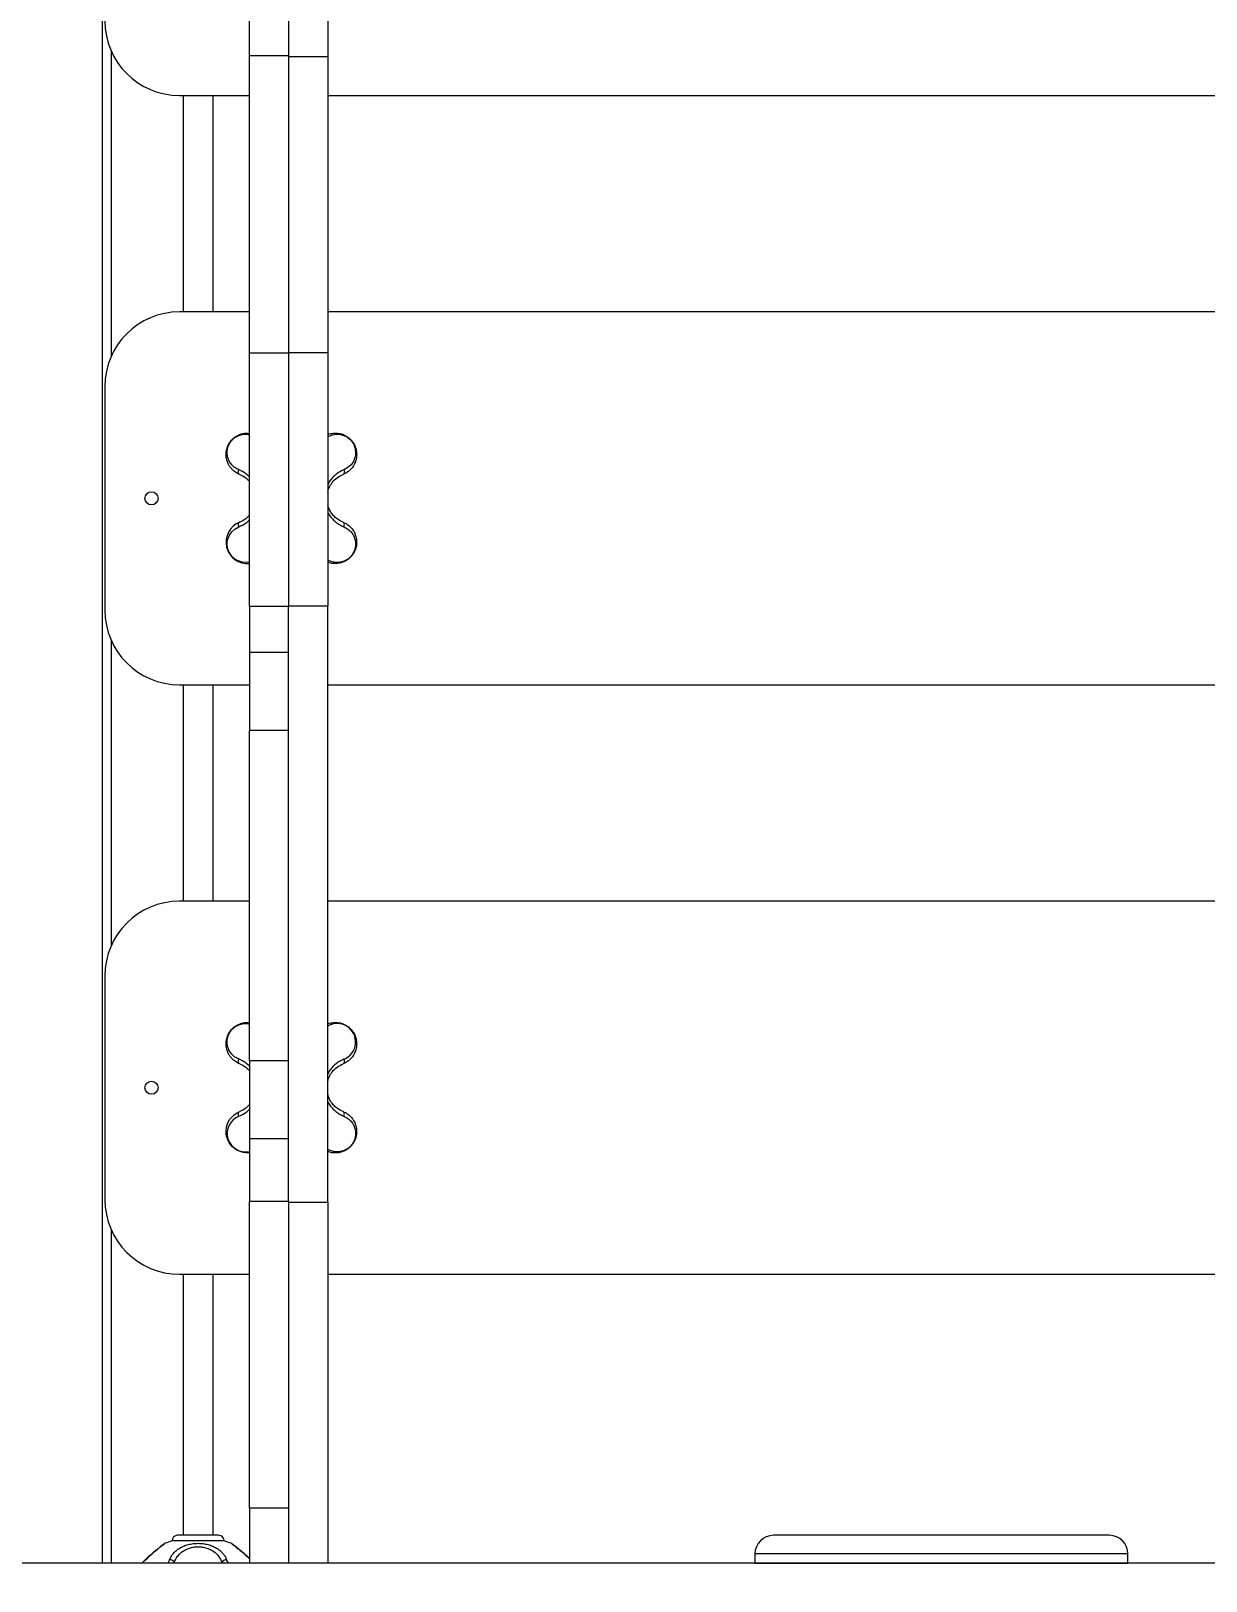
# Model space of a CAD drawing. Header units: millimetres. Extents: x -7083 to 7374, y -8368 to 7509.
# Drawn here: x -1112 to -482, y -1291 to -459 of the extents above; entities that cross this region are included whole.
import ezdxf

# ---------------------------------------------------------------- set-up
doc = ezdxf.new("R2010")
doc.units = ezdxf.units.MM
for name, color, linetype in [('DIKOM_ОБЪЕКТ', 7, 'Continuous'), ('DIKOM_РАЗМЕР_ЗОНА', 7, 'Continuous'), ('DIKOM_РАЗМЕР_ОБЪЕКТА', 7, 'Continuous')]:
    doc.layers.add(name, color=color, linetype=linetype)
doc.styles.add('style1', font='arial.ttf', dxfattribs={"width": 0.8})
doc.dimstyles.new('1-50', dxfattribs={"dimtxt": 300, "dimasz": 200, "dimexe": 100, "dimexo": 0, "dimgap": 100, "dimtad": 1, "dimtxsty": 'style1', "dimcen": 200, "dimclrd": 7, "dimclre": 7, "dimclrt": 7, "dimadec": 1, "dimazin": 2, "dimtfac": 1, "dimtmove": 0, "dimatfit": 2, "dimfxl": 0, "dimlwd": 25, "dimlwe": 18, "dimarcsym": 0})

# ---------------------------------------------------------------- blocks, each defined once
blk = doc.blocks.new('*D10')
at = {"layer": 'Defpoints', "color": 0, "transparency": 16777216}
for p in [(4593.55, 648.92), (-5583.43, 647.96), (4593.55, -5902.54)]:
    blk.add_point(p, dxfattribs=at)
at = {"layer": 'DIKOM_РАЗМЕР_ОБЪЕКТА', "color": 7, "lineweight": 18, "transparency": 16777216}
for p, q in [((4593.55, 648.92), (4593.55, -6002.54)), ((-5583.43, 647.96), (-5583.43, -6002.54))]:
    blk.add_line(p, q, dxfattribs=at)
at = {"layer": 'DIKOM_РАЗМЕР_ОБЪЕКТА', "color": 7, "lineweight": 25, "transparency": 16777216}
blk.add_line((-5383.43, -5902.54), (4393.55, -5902.54), dxfattribs=at)
at = {"layer": 'DIKOM_РАЗМЕР_ОБЪЕКТА', "color": 7, "transparency": 16777216}
for points in [[(-5383.43, -5869.2), (-5383.43, -5935.87), (-5583.43, -5902.54)], [(4393.55, -5869.2), (4393.55, -5935.87), (4593.55, -5902.54)]]:
    blk.add_solid(points, dxfattribs=at)
at = {"layer": 'DIKOM_РАЗМЕР_ОБЪЕКТА', "color": 7, "transparency": 16777216, "insert": (-226.13, -5649.37), "char_height": 300, "attachment_point": 5, "style": 'style1'}
blk.add_mtext('10150', dxfattribs=at)
blk = doc.blocks.new('*D12')
at = {"layer": 'Defpoints', "color": 0, "transparency": 16777216}
for p in [(-621.71, 7509.06), (-373.6, -6811.53), (7273.89, -6811.53)]:
    blk.add_point(p, dxfattribs=at)
at = {"layer": 'DIKOM_РАЗМЕР_ЗОНА', "color": 7, "lineweight": 18, "transparency": 16777216}
for p, q in [((-621.71, 7509.06), (7373.89, 7509.06)), ((-373.6, -6811.53), (7373.89, -6811.53))]:
    blk.add_line(p, q, dxfattribs=at)
at = {"layer": 'DIKOM_РАЗМЕР_ЗОНА', "color": 7, "lineweight": 25, "transparency": 16777216}
blk.add_line((7273.89, 7309.06), (7273.89, -6611.53), dxfattribs=at)
at = {"layer": 'DIKOM_РАЗМЕР_ЗОНА', "color": 7, "transparency": 16777216}
for points in [[(7240.56, 7309.06), (7307.22, 7309.06), (7273.89, 7509.06)], [(7240.56, -6611.53), (7307.22, -6611.53), (7273.89, -6811.53)]]:
    blk.add_solid(points, dxfattribs=at)
at = {"layer": 'DIKOM_РАЗМЕР_ЗОНА', "color": 7, "transparency": 16777216, "insert": (7020.62, 1288.25), "char_height": 300, "attachment_point": 5, "rotation": 90, "style": 'style1'}
blk.add_mtext('14300', dxfattribs=at)
blk = doc.blocks.new('*D13')
at = {"layer": 'Defpoints', "color": 0, "transparency": 16777216}
for p in [(6593.53, 996.24), (-7083.43, 647.96), (6593.53, -8268.31)]:
    blk.add_point(p, dxfattribs=at)
at = {"layer": 'DIKOM_РАЗМЕР_ЗОНА', "color": 7, "lineweight": 18, "transparency": 16777216}
for p, q in [((6593.53, 996.24), (6593.53, -8368.31)), ((-7083.43, 647.96), (-7083.43, -8368.31))]:
    blk.add_line(p, q, dxfattribs=at)
at = {"layer": 'DIKOM_РАЗМЕР_ЗОНА', "color": 7, "lineweight": 25, "transparency": 16777216}
blk.add_line((-6883.43, -8268.31), (6393.53, -8268.31), dxfattribs=at)
at = {"layer": 'DIKOM_РАЗМЕР_ЗОНА', "color": 7, "transparency": 16777216}
for points in [[(-6883.43, -8234.97), (-6883.43, -8301.64), (-7083.43, -8268.31)], [(6393.53, -8234.97), (6393.53, -8301.64), (6593.53, -8268.31)]]:
    blk.add_solid(points, dxfattribs=at)
at = {"layer": 'DIKOM_РАЗМЕР_ЗОНА', "color": 7, "transparency": 16777216, "insert": (322.1, -8015.03), "char_height": 300, "attachment_point": 5, "style": 'style1'}
blk.add_mtext('13650', dxfattribs=at)

msp = doc.modelspace()

# ---------------------------------------------------------------- linework, layer by layer
at = {"layer": 'DIKOM_ОБЪЕКТ', "color": 7, "linetype": 'Continuous', "lineweight": 15}
for p, q in [((-1073.712, 197.956), (-1073.712, -1281.044)), ((-994.712, -472.79), (-994.712, -313.046)), ((-973.712, -337.404), (-973.712, -473.188)), ((-952.712, -337.404), (-952.712, -473.188)), ((-1068.712, -633.681), (-1068.712, -470.407)), ((-973.712, -472.79), (-994.712, -472.79)), ((-994.712, -632.285), (-994.712, -472.79)), ((-973.712, -473.188), (-952.712, -473.188)), ((-973.712, -473.188), (-973.712, -631.886)), ((-952.712, -473.188), (-952.712, -631.886)), ((-1032.212, -494.044), (-994.712, -494.044)), ((-1030.213, -494.044), (-1030.213, -610.044)), ((-1014.213, -610.044), (-1014.213, -494.044)), ((-952.712, -494.044), (-294.712, -494.044)), ((-994.712, -610.044), (-1032.212, -610.044)), ((-294.712, -610.044), (-952.712, -610.044)), ((-973.712, -632.285), (-994.712, -632.285)), ((-994.712, -768.069), (-994.712, -632.285)), ((-973.712, -631.886), (-952.712, -631.886)), ((-973.712, -631.886), (-973.712, -767.603)), ((-952.712, -631.886), (-952.712, -767.603)), ((-1072.212, -650.044), (-1072.212, -770.044)), ((-995.712, -675.044), (-994.712, -675.193)), ((-973.712, -768.069), (-994.712, -768.069)), ((-994.712, -768.069), (-994.712, -792.762)), ((-973.712, -767.603), (-952.712, -767.603)), ((-973.712, -1087.381), (-973.712, -767.603)), ((-952.712, -1087.381), (-952.712, -767.603)), ((-1068.712, -949.681), (-1068.712, -786.407)), ((-973.712, -792.762), (-994.712, -792.762)), ((-994.712, -792.762), (-994.712, -834.567)), ((-1032.212, -810.044), (-994.712, -810.044)), ((-1030.213, -810.044), (-1030.213, -926.044)), ((-1014.213, -926.044), (-1014.213, -810.044)), ((-952.712, -810.044), (-294.712, -810.044)), ((-973.712, -834.567), (-994.712, -834.567)), ((-994.712, -1011.697), (-994.712, -834.567)), ((-994.712, -926.044), (-1032.212, -926.044)), ((-294.712, -926.044), (-952.712, -926.044)), ((-1072.212, -966.044), (-1072.212, -1086.044)), ((-995.712, -991.044), (-994.712, -991.193)), ((-973.712, -1011.697), (-994.712, -1011.697)), ((-994.712, -1011.697), (-994.712, -1053.422)), ((-973.712, -1053.422), (-994.712, -1053.422)), ((-994.712, -1053.422), (-994.712, -1087.05)), ((-973.712, -1087.05), (-994.712, -1087.05)), ((-994.712, -1251.547), (-994.712, -1087.05)), ((-973.712, -1087.381), (-952.712, -1087.381)), ((-973.712, -1087.381), (-973.712, -1281.044)), ((-952.712, -1087.381), (-952.712, -1281.044)), ((-1068.712, -1281.044), (-1068.712, -1102.407)), ((-1032.212, -1126.044), (-994.712, -1126.044)), ((-1030.213, -1126.044), (-1030.213, -1266.044)), ((-1014.213, -1266.044), (-1014.213, -1126.044)), ((-952.712, -1126.044), (-294.712, -1126.044)), ((-973.712, -1251.547), (-994.712, -1251.547)), ((-994.712, -1251.547), (-994.712, -1281.165)), ((-1008.213, -1269.044), (-1036.213, -1269.044)), ((-1050.577, -1279.169), (-1052.311, -1281.044)), ((-1052.144, -1281.044), (-1050.36, -1279.117)), ((-1037.508, -1279.117), (-1038.477, -1281.044)), ((-1005.95, -1281.044), (-1006.919, -1279.117)), ((-723.712, -1276.044), (-723.712, -1281.044)), ((-523.712, -1276.044), (-723.712, -1276.044)), ((-523.712, -1281.044), (-523.712, -1276.044)), ((-1035.014, -1280.615), (-1035.254, -1281.044)), ((-1035.014, -1281.044), (-1035.014, -1280.615)), ((-1009.165, -1281.044), (-1009.413, -1280.615)), ((-1009.413, -1280.615), (-1009.413, -1281.044)), ((-723.712, -1281.044), (-523.712, -1281.044))]:
    msp.add_line(p, q, dxfattribs=at)
at = {"layer": 'DIKOM_ОБЪЕКТ', "color": 7, "linetype": 'Continuous', "lineweight": 15, "flags": 128}
for points in [[(-952.712, -677.023), (-952.397, -676.805), (-950.363, -675.985), (-948.177, -675.631), (-945.81, -675.801), (-943.271, -676.662), (-941.951, -677.455), (-940.682, -678.529), (-939.669, -679.719), (-938.821, -681.12), (-938.472, -681.908), (-938.183, -682.755), (-937.964, -683.663), (-937.792, -685.207), (-937.863, -686.755), (-938.16, -688.224), (-938.979, -690.243), (-940.244, -692.062), (-941.939, -693.595), (-944.064, -694.75), (-944.064, -694.75)], [(-999.927, -697.244), (-1000.163, -697.105), (-1000.358, -696.893), (-1000.504, -696.617), (-1000.594, -696.289), (-1000.624, -695.922), (-1000.594, -695.532), (-1000.504, -695.136), (-1000.359, -694.75)], [(-944.064, -694.75), (-943.919, -695.136), (-943.829, -695.532), (-943.799, -695.922), (-943.829, -696.289), (-943.919, -696.617), (-944.065, -696.893), (-944.26, -697.105), (-944.496, -697.244)], [(-1000.359, -725.338), (-1000.504, -724.953), (-1000.594, -724.557), (-1000.624, -724.167), (-1000.594, -723.8), (-1000.504, -723.471), (-1000.358, -723.195), (-1000.163, -722.983), (-999.927, -722.845)], [(-944.064, -725.338), (-943.919, -724.953), (-943.829, -724.557), (-943.799, -724.167), (-943.829, -723.8), (-943.919, -723.471), (-944.065, -723.195), (-944.26, -722.983), (-944.496, -722.845)], [(-994.712, -744.209), (-996.246, -744.458), (-998.614, -744.288), (-1001.152, -743.426), (-1002.472, -742.633), (-1003.742, -741.559), (-1004.755, -740.369), (-1005.602, -738.968), (-1005.951, -738.181), (-1006.24, -737.334), (-1006.459, -736.425), (-1006.632, -734.881), (-1006.561, -733.333), (-1006.263, -731.864), (-1005.444, -729.845), (-1004.179, -728.027), (-1002.485, -726.493), (-1000.359, -725.338), (-1000.359, -725.338)], [(-999.927, -1013.244), (-1000.163, -1013.105), (-1000.358, -1012.893), (-1000.504, -1012.617), (-1000.594, -1012.289), (-1000.624, -1011.922), (-1000.594, -1011.532), (-1000.504, -1011.136), (-1000.359, -1010.75)], [(-944.064, -1010.75), (-943.919, -1011.136), (-943.829, -1011.532), (-943.799, -1011.922), (-943.829, -1012.289), (-943.919, -1012.617), (-944.065, -1012.893), (-944.26, -1013.105), (-944.496, -1013.244)], [(-994.712, -1060.985), (-995.346, -1061.038), (-996.818, -1060.991), (-998.127, -1060.788), (-999.665, -1060.343), (-1001.027, -1059.742), (-1002.479, -1058.842), (-1003.844, -1057.675), (-1005.01, -1056.312), (-1005.482, -1055.61), (-1005.909, -1054.86), (-1006.512, -1053.495), (-1006.956, -1051.954), (-1007.139, -1050.838), (-1007.21, -1049.756), (-1007.183, -1048.732), (-1007.065, -1047.716), (-1006.82, -1046.57), (-1006.416, -1045.34), (-1005.879, -1044.17), (-1005.14, -1042.96), (-1004.402, -1042.012), (-1003.091, -1040.724), (-1001.601, -1039.666), (-999.927, -1038.845), (-999.927, -1038.845)], [(-1000.359, -1041.338), (-1000.504, -1040.953), (-1000.594, -1040.557), (-1000.624, -1040.167), (-1000.594, -1039.8), (-1000.504, -1039.471), (-1000.358, -1039.195), (-1000.163, -1038.983), (-999.927, -1038.845)], [(-944.064, -1041.338), (-943.919, -1040.953), (-943.829, -1040.557), (-943.799, -1040.167), (-943.829, -1039.8), (-943.919, -1039.471), (-944.065, -1039.195), (-944.26, -1038.983), (-944.496, -1038.845)], [(-1050.36, -1279.117), (-1050.506, -1279.124), (-1050.577, -1279.169)]]:
    msp.add_lwpolyline(points, dxfattribs=at)
at = {"layer": 'DIKOM_ОБЪЕКТ', "color": 7, "linetype": 'Continuous', "lineweight": 15}
for centre in [(-1047.212, -710.044), (-1047.212, -1026.044)]:
    msp.add_circle(centre, 3.5, dxfattribs=at)
for centre, radius, start, end in [((-1032.212, -454.044), 40, 180, 270), ((-1032.212, -650.044), 40, 90, 180), ((-995.724, -733.539), 11.491, 111.45283, 275.055633), ((-1032.212, -770.044), 40, 180, 270), ((-1032.212, -966.044), 40, 90, 180), ((-947.673, -1001.537), 9.894, 291.388041, 120.617256), ((-996.766, -1050.544), 9.881, 111.322325, 281.997857), ((-1032.212, -1086.044), 40, 180, 270), ((-1022.213, -1315.288), 48.317, 106.843245, 111.538333), ((-1033.213, -1269.044), 3, 90, 180), ((-1011.213, -1269.044), 3, 0, 90), ((-1022.213, -1315.288), 48.317, 68.461252, 73.156755), ((-713.712, -1276.044), 10, 90, 180), ((-533.712, -1276.044), 10, 0, 90), ((-1037.318, -1281.627), 2.517, 23.71954, 94.322357), ((-1007.109, -1281.627), 2.517, 85.677643, 156.28046)]:
    msp.add_arc(centre, radius, start, end, dxfattribs=at)
for points, knots in [([(-999.927, -697.244), (-1000.302, -697.082), (-1001.078, -696.748), (-1002.165, -696.09), (-1003.065, -695.408), (-1003.798, -694.735), (-1004.395, -694.101), (-1004.981, -693.374), (-1005.479, -692.635), (-1005.936, -691.834), (-1006.335, -690.987), (-1006.656, -690.114), (-1006.926, -689.155), (-1007.124, -688.127), (-1007.226, -686.929), (-1007.203, -685.699), (-1007.042, -684.431), (-1006.721, -683.13), (-1006.266, -681.919), (-1005.71, -680.825), (-1004.872, -679.514), (-1003.782, -678.28), (-1002.525, -677.254), (-1001.553, -676.616), (-1000.546, -676.09), (-999.221, -675.554), (-997.577, -675.129), (-996.332, -675.072), (-995.712, -675.044)], [0, 0, 0, 0, 0.0390534, 0.0806736, 0.1248937, 0.1523669, 0.1823182, 0.2147511, 0.2496685, 0.2759204, 0.3122219, 0.348769, 0.3744229, 0.4175257, 0.4584547, 0.4985766, 0.5417462, 0.583538, 0.6240376, 0.6565947, 0.686723, 0.7493468, 0.7799579, 0.8122341, 0.8422672, 0.875051, 0.937759, 1, 1, 1, 1]), ([(-1000.359, -694.75), (-1001.099, -694.392), (-1002.582, -693.677), (-1004.258, -692.089), (-1005.527, -690.263), (-1006.345, -688.228), (-1006.71, -686.028), (-1006.588, -684.036), (-1006.153, -682.373), (-1005.697, -681.27), (-1005.215, -680.394), (-1004.631, -679.513), (-1003.735, -678.457), (-1002.462, -677.393), (-1001.13, -676.612), (-999.834, -676.087), (-998.177, -675.669), (-996.438, -675.524), (-995.213, -675.777), (-994.712, -675.881)], [0, 0, 0, 0, 0.0854065, 0.1709937, 0.2562178, 0.3416817, 0.4264991, 0.5121383, 0.5580081, 0.5978053, 0.6214993, 0.6434373, 0.6838019, 0.7267261, 0.7696863, 0.812549, 0.8555312, 0.9408185, 1, 1, 1, 1]), ([(-952.712, -675.772), (-952.645, -675.744), (-952.476, -675.672), (-952.267, -675.607), (-952.109, -675.557), (-951.001, -675.219), (-949.846, -675.131), (-948.712, -675.044)], [0, 0, 0, 0, 0.0541199, 0.1369291, 0.1625544, 0.1776598, 1, 1, 1, 1]), ([(-948.712, -675.044), (-948.283, -675.058), (-947.439, -675.084), (-946.154, -675.308), (-944.956, -675.651), (-943.868, -676.095), (-942.545, -676.786), (-941.246, -677.729), (-940.09, -678.9), (-939.342, -679.842), (-938.707, -680.834), (-938.153, -681.929), (-937.7, -683.139), (-937.381, -684.437), (-937.233, -685.595), (-937.2, -686.64), (-937.242, -687.529), (-937.357, -688.439), (-937.528, -689.266), (-937.775, -690.136), (-938.096, -691.006), (-938.491, -691.841), (-938.997, -692.727), (-939.613, -693.615), (-940.403, -694.524), (-941.431, -695.487), (-942.741, -696.453), (-943.93, -696.989), (-944.496, -697.244)], [0, 0, 0, 0, 0.0431653, 0.0849563, 0.1254974, 0.1580518, 0.187896, 0.250624, 0.2817368, 0.3135604, 0.3437702, 0.3764298, 0.4168609, 0.4585564, 0.5015902, 0.5310799, 0.5637662, 0.592892, 0.6263741, 0.6524821, 0.6884336, 0.7245854, 0.7502763, 0.7962942, 0.8378922, 0.8750776, 0.9404476, 1, 1, 1, 1]), ([(-994.712, -698.486), (-994.748, -698.444), (-995.314, -697.788), (-996.566, -696.83), (-998.419, -695.589), (-999.705, -695.033), (-1000.359, -694.75)], [0, 0, 0, 0, 0.02244, 0.3480517, 0.6686366, 1, 1, 1, 1]), ([(-999.927, -697.244), (-998.824, -697.763), (-997.381, -698.441), (-995.731, -699.836), (-995.074, -700.452), (-994.756, -700.834), (-994.712, -700.888)], [0, 0, 0, 0, 0.6043517, 0.7909136, 0.9704853, 1, 1, 1, 1]), ([(-944.064, -694.75), (-945.332, -695.352), (-947.249, -696.263), (-949.599, -698.271), (-951.178, -700.101), (-952.238, -701.594), (-952.647, -702.551), (-952.712, -702.703)], [0, 0, 0, 0, 0.3836397, 0.5797889, 0.7701568, 0.9635613, 1, 1, 1, 1]), ([(-952.712, -706.391), (-952.616, -706.064), (-952.382, -705.263), (-951.866, -704.057), (-951.169, -702.781), (-949.876, -700.927), (-947.653, -698.75), (-945.589, -697.765), (-944.496, -697.244)], [0, 0, 0, 0, 0.0690637, 0.1694278, 0.2731645, 0.3808671, 0.6725019, 1, 1, 1, 1]), ([(-944.496, -722.845), (-945.598, -722.323), (-947.039, -721.641), (-948.696, -720.259), (-949.575, -719.39), (-950.566, -718.219), (-951.567, -716.66), (-952.37, -714.99), (-952.627, -713.891), (-952.712, -713.529)], [0, 0, 0, 0, 0.3262858, 0.4270095, 0.5239592, 0.617389, 0.775901, 0.9262432, 1, 1, 1, 1]), ([(-1000.359, -725.338), (-999.099, -724.721), (-997.196, -723.789), (-995.333, -722.317), (-994.754, -721.651), (-994.712, -721.602)], [0, 0, 0, 0, 0.6443957, 0.9738655, 1, 1, 1, 1]), ([(-994.712, -719.078), (-995.36, -719.781), (-996.966, -721.521), (-998.821, -722.35), (-999.927, -722.845)], [0, 0, 0, 0, 0.4040331, 1, 1, 1, 1]), ([(-952.712, -717.396), (-952.66, -717.518), (-952.267, -718.451), (-951.215, -719.936), (-949.635, -721.787), (-947.868, -723.278), (-946.001, -724.494), (-944.717, -725.054), (-944.064, -725.338)], [0, 0, 0, 0, 0.0293518, 0.2231825, 0.4174034, 0.6114582, 0.8025173, 1, 1, 1, 1]), ([(-944.496, -722.845), (-944.07, -723.03), (-943.189, -723.414), (-942.027, -724.156), (-940.95, -725.022), (-940.04, -725.954), (-939.218, -727.01), (-938.537, -728.127), (-937.98, -729.344), (-937.563, -730.617), (-937.305, -731.897), (-937.19, -733.252), (-937.23, -734.579), (-937.45, -736.019), (-937.851, -737.429), (-938.49, -738.894), (-939.368, -740.326), (-940.546, -741.711), (-941.695, -742.688), (-942.656, -743.333), (-943.6, -743.869), (-944.83, -744.406), (-946.174, -744.788), (-947.418, -744.989), (-948.492, -745.058), (-949.533, -745.03), (-950.597, -744.904), (-951.668, -744.685), (-952.372, -744.435), (-952.712, -744.315)], [0, 0, 0, 0, 0.0388971, 0.0804563, 0.1189985, 0.1610797, 0.1976792, 0.2412881, 0.2816633, 0.3217215, 0.3653796, 0.4014735, 0.4447125, 0.4822255, 0.5252586, 0.5628868, 0.6033506, 0.6438634, 0.6843418, 0.7040575, 0.7248534, 0.762554, 0.8056847, 0.8375758, 0.8691659, 0.8997022, 0.9306934, 0.9666342, 1, 1, 1, 1]), ([(-944.064, -725.338), (-943.324, -725.696), (-941.841, -726.412), (-940.165, -728), (-938.896, -729.825), (-938.078, -731.86), (-937.713, -734.06), (-937.835, -736.052), (-938.271, -737.715), (-938.726, -738.818), (-939.208, -739.694), (-939.792, -740.576), (-940.688, -741.631), (-941.961, -742.695), (-943.293, -743.477), (-944.589, -744.001), (-946.247, -744.423), (-948.219, -744.549), (-950.4, -744.148), (-951.914, -743.638), (-952.612, -743.138), (-952.712, -743.067)], [0, 0, 0, 0, 0.0758854, 0.1519315, 0.2276549, 0.3035913, 0.3789533, 0.4550455, 0.4958018, 0.5311624, 0.5522151, 0.5717074, 0.6075722, 0.6457113, 0.6838823, 0.7219667, 0.7601573, 0.8359368, 0.9119826, 0.9874402, 1, 1, 1, 1]), ([(-999.927, -1013.244), (-1000.302, -1013.082), (-1001.078, -1012.748), (-1002.165, -1012.09), (-1003.065, -1011.408), (-1003.798, -1010.735), (-1004.395, -1010.101), (-1004.981, -1009.374), (-1005.479, -1008.635), (-1005.936, -1007.834), (-1006.335, -1006.987), (-1006.656, -1006.114), (-1006.926, -1005.155), (-1007.124, -1004.127), (-1007.226, -1002.929), (-1007.203, -1001.699), (-1007.042, -1000.431), (-1006.721, -999.13), (-1006.266, -997.919), (-1005.71, -996.825), (-1004.872, -995.514), (-1003.782, -994.28), (-1002.525, -993.254), (-1001.553, -992.616), (-1000.546, -992.09), (-999.221, -991.554), (-997.577, -991.129), (-996.332, -991.072), (-995.712, -991.044)], [0, 0, 0, 0, 0.0390534, 0.0806736, 0.1248937, 0.1523669, 0.1823182, 0.2147511, 0.2496685, 0.2759204, 0.3122219, 0.348769, 0.3744229, 0.4175257, 0.4584547, 0.4985766, 0.5417462, 0.583538, 0.6240376, 0.6565947, 0.686723, 0.7493468, 0.7799579, 0.8122341, 0.8422672, 0.875051, 0.937759, 1, 1, 1, 1]), ([(-1000.359, -1010.75), (-1001.099, -1010.392), (-1002.582, -1009.677), (-1004.258, -1008.089), (-1005.527, -1006.263), (-1006.345, -1004.228), (-1006.71, -1002.028), (-1006.588, -1000.036), (-1006.153, -998.373), (-1005.697, -997.27), (-1005.215, -996.394), (-1004.631, -995.513), (-1003.735, -994.457), (-1002.462, -993.393), (-1001.13, -992.612), (-999.834, -992.087), (-998.177, -991.669), (-996.438, -991.524), (-995.213, -991.777), (-994.712, -991.881)], [0, 0, 0, 0, 0.0854065, 0.1709937, 0.2562178, 0.3416817, 0.4264991, 0.5121383, 0.5580081, 0.5978053, 0.6214993, 0.6434373, 0.6838019, 0.7267261, 0.7696863, 0.812549, 0.8555312, 0.9408185, 1, 1, 1, 1]), ([(-952.712, -991.772), (-952.645, -991.744), (-952.476, -991.672), (-952.267, -991.607), (-952.109, -991.557), (-951.001, -991.219), (-949.846, -991.131), (-948.712, -991.044)], [0, 0, 0, 0, 0.0541199, 0.1369291, 0.1625544, 0.1776598, 1, 1, 1, 1]), ([(-948.712, -991.044), (-948.283, -991.058), (-947.439, -991.084), (-946.154, -991.308), (-944.956, -991.651), (-943.868, -992.095), (-942.545, -992.786), (-941.246, -993.729), (-940.09, -994.9), (-939.342, -995.842), (-938.707, -996.834), (-938.153, -997.929), (-937.7, -999.139), (-937.381, -1000.437), (-937.233, -1001.595), (-937.2, -1002.64), (-937.242, -1003.529), (-937.357, -1004.439), (-937.528, -1005.266), (-937.775, -1006.136), (-938.096, -1007.006), (-938.491, -1007.841), (-938.997, -1008.727), (-939.613, -1009.615), (-940.403, -1010.524), (-941.431, -1011.487), (-942.741, -1012.453), (-943.93, -1012.989), (-944.496, -1013.244)], [0, 0, 0, 0, 0.0431653, 0.0849563, 0.1254974, 0.1580518, 0.187896, 0.250624, 0.2817368, 0.3135604, 0.3437702, 0.3764298, 0.4168609, 0.4585564, 0.5015902, 0.5310799, 0.5637662, 0.592892, 0.6263741, 0.6524821, 0.6884336, 0.7245854, 0.7502763, 0.7962942, 0.8378922, 0.8750776, 0.9404476, 1, 1, 1, 1]), ([(-994.712, -1014.486), (-994.748, -1014.444), (-995.314, -1013.788), (-996.566, -1012.83), (-998.419, -1011.589), (-999.705, -1011.033), (-1000.359, -1010.75)], [0, 0, 0, 0, 0.02244, 0.3480517, 0.6686366, 1, 1, 1, 1]), ([(-999.927, -1013.244), (-998.824, -1013.763), (-997.381, -1014.441), (-995.731, -1015.836), (-995.074, -1016.452), (-994.756, -1016.834), (-994.712, -1016.888)], [0, 0, 0, 0, 0.6043517, 0.7909136, 0.9704853, 1, 1, 1, 1]), ([(-944.064, -1010.75), (-945.332, -1011.352), (-947.249, -1012.263), (-949.599, -1014.271), (-951.178, -1016.101), (-952.238, -1017.594), (-952.647, -1018.551), (-952.712, -1018.703)], [0, 0, 0, 0, 0.3836397, 0.5797889, 0.7701568, 0.9635613, 1, 1, 1, 1]), ([(-952.712, -1022.391), (-952.616, -1022.064), (-952.382, -1021.263), (-951.866, -1020.057), (-951.169, -1018.781), (-949.876, -1016.927), (-947.653, -1014.75), (-945.589, -1013.765), (-944.496, -1013.244)], [0, 0, 0, 0, 0.0690637, 0.1694278, 0.2731645, 0.3808671, 0.6725019, 1, 1, 1, 1]), ([(-944.496, -1038.845), (-945.598, -1038.323), (-947.039, -1037.641), (-948.696, -1036.259), (-949.575, -1035.39), (-950.566, -1034.219), (-951.567, -1032.66), (-952.37, -1030.99), (-952.627, -1029.891), (-952.712, -1029.529)], [0, 0, 0, 0, 0.3262858, 0.4270095, 0.5239592, 0.617389, 0.775901, 0.9262432, 1, 1, 1, 1]), ([(-1000.359, -1041.338), (-999.099, -1040.721), (-997.196, -1039.789), (-995.333, -1038.317), (-994.754, -1037.651), (-994.712, -1037.602)], [0, 0, 0, 0, 0.6443957, 0.9738655, 1, 1, 1, 1]), ([(-994.712, -1035.078), (-995.36, -1035.781), (-996.966, -1037.521), (-998.821, -1038.35), (-999.927, -1038.845)], [0, 0, 0, 0, 0.4040331, 1, 1, 1, 1]), ([(-952.712, -1033.396), (-952.66, -1033.518), (-952.267, -1034.451), (-951.215, -1035.936), (-949.635, -1037.787), (-947.868, -1039.278), (-946.001, -1040.494), (-944.717, -1041.054), (-944.064, -1041.338)], [0, 0, 0, 0, 0.0293518, 0.2231825, 0.4174034, 0.6114582, 0.8025173, 1, 1, 1, 1]), ([(-944.496, -1038.845), (-944.07, -1039.03), (-943.189, -1039.414), (-942.027, -1040.156), (-940.95, -1041.022), (-940.04, -1041.954), (-939.218, -1043.01), (-938.537, -1044.127), (-937.98, -1045.344), (-937.563, -1046.617), (-937.305, -1047.897), (-937.19, -1049.252), (-937.23, -1050.579), (-937.45, -1052.019), (-937.851, -1053.429), (-938.49, -1054.894), (-939.368, -1056.326), (-940.546, -1057.711), (-941.695, -1058.688), (-942.656, -1059.333), (-943.6, -1059.869), (-944.83, -1060.406), (-946.174, -1060.788), (-947.418, -1060.989), (-948.492, -1061.058), (-949.533, -1061.03), (-950.597, -1060.904), (-951.668, -1060.685), (-952.372, -1060.435), (-952.712, -1060.315)], [0, 0, 0, 0, 0.0388971, 0.0804563, 0.1189985, 0.1610797, 0.1976792, 0.2412881, 0.2816633, 0.3217215, 0.3653796, 0.4014735, 0.4447125, 0.4822255, 0.5252586, 0.5628868, 0.6033506, 0.6438634, 0.6843418, 0.7040575, 0.7248534, 0.762554, 0.8056847, 0.8375758, 0.8691659, 0.8997022, 0.9306934, 0.9666342, 1, 1, 1, 1]), ([(-944.064, -1041.338), (-943.324, -1041.696), (-941.841, -1042.412), (-940.165, -1044), (-938.896, -1045.825), (-938.078, -1047.86), (-937.713, -1050.06), (-937.835, -1052.052), (-938.271, -1053.715), (-938.726, -1054.818), (-939.208, -1055.694), (-939.792, -1056.576), (-940.688, -1057.631), (-941.961, -1058.695), (-943.293, -1059.477), (-944.589, -1060.001), (-946.247, -1060.423), (-948.219, -1060.549), (-950.4, -1060.148), (-951.914, -1059.638), (-952.612, -1059.138), (-952.712, -1059.067)], [0, 0, 0, 0, 0.0758854, 0.1519315, 0.2276549, 0.3035913, 0.3789533, 0.4550455, 0.4958018, 0.5311624, 0.5522151, 0.5717074, 0.6075722, 0.6457113, 0.6838823, 0.7219667, 0.7601573, 0.8359368, 0.9119826, 0.9874402, 1, 1, 1, 1]), ([(-1040.451, -1270.633), (-1040.496, -1270.668), (-1040.587, -1270.736), (-1041.272, -1271.26), (-1042.299, -1272.058), (-1043.637, -1273.122), (-1045.198, -1274.401), (-1047.482, -1276.326), (-1049.339, -1278.032), (-1050.577, -1279.169)], [0, 0, 0, 0, 0.1243911, 0.2484763, 0.3731634, 0.4982781, 0.6239715, 0.749402, 1, 1, 1, 1]), ([(-1050.36, -1279.117), (-1049.091, -1277.952), (-1047.173, -1276.19), (-1044.831, -1274.219), (-1043.228, -1272.905), (-1041.863, -1271.821), (-1040.786, -1270.984), (-1040.146, -1270.495), (-1039.874, -1270.288), (-1039.951, -1270.346), (-1039.953, -1270.348)], [0, 0, 0, 0, 0.2478669, 0.3745976, 0.4975929, 0.6225502, 0.7474306, 0.8720058, 0.9970907, 1, 1, 1, 1]), ([(-1039.947, -1270.344), (-1040.035, -1270.382), (-1040.214, -1270.46), (-1040.372, -1270.575), (-1040.452, -1270.634)], [0, 0, 0, 0, 0.4917748, 1, 1, 1, 1]), ([(-1037.508, -1279.117), (-1037.229, -1278.522), (-1036.672, -1277.33), (-1035.453, -1275.678), (-1033.95, -1274.185), (-1032.108, -1272.869), (-1029.989, -1271.79), (-1027.565, -1270.974), (-1024.953, -1270.444), (-1023.121, -1270.377), (-1022.213, -1270.344)], [0, 0, 0, 0, 0.1251323, 0.2502609, 0.3787913, 0.500352, 0.6280766, 0.7504607, 0.8762798, 1, 1, 1, 1]), ([(-1022.213, -1266.044), (-1022.884, -1266.044), (-1024.266, -1266.044), (-1026.316, -1266.044), (-1028.288, -1266.044), (-1030.046, -1266.044), (-1031.477, -1266.044), (-1032.492, -1266.044), (-1033.104, -1266.044), (-1033.178, -1266.044), (-1033.213, -1266.044)], [0, 0, 0, 0, 0.116516, 0.2400113, 0.3686408, 0.5, 0.6313592, 0.7599887, 0.883484, 1, 1, 1, 1]), ([(-1011.213, -1266.044), (-1011.249, -1266.044), (-1011.322, -1266.044), (-1011.934, -1266.044), (-1012.949, -1266.044), (-1014.38, -1266.044), (-1016.139, -1266.044), (-1018.11, -1266.044), (-1020.16, -1266.044), (-1021.542, -1266.044), (-1022.213, -1266.044)], [0, 0, 0, 0, 0.116516, 0.2400113, 0.3686408, 0.5, 0.6313592, 0.7599887, 0.883484, 1, 1, 1, 1]), ([(-1022.213, -1270.344), (-1021.302, -1270.375), (-1019.931, -1270.423), (-1018.154, -1270.718), (-1016.446, -1271.109), (-1014.42, -1271.799), (-1012.536, -1272.759), (-1011.078, -1273.749), (-1009.964, -1274.683), (-1008.843, -1275.859), (-1007.762, -1277.321), (-1007.206, -1278.506), (-1006.919, -1279.117)], [0, 0, 0, 0, 0.1240504, 0.1867432, 0.2503831, 0.3728898, 0.5007631, 0.5811906, 0.6645245, 0.7511624, 0.8716295, 1, 1, 1, 1]), ([(-1003.975, -1270.634), (-1004.055, -1270.575), (-1004.213, -1270.46), (-1004.391, -1270.382), (-1004.479, -1270.344)], [0, 0, 0, 0, 0.5082252, 1, 1, 1, 1]), ([(-1004.474, -1270.348), (-1004.433, -1270.379), (-1004.351, -1270.441), (-1003.66, -1270.969), (-1002.61, -1271.784), (-1001.236, -1272.875), (-999.631, -1274.186), (-997.871, -1275.678), (-996.214, -1277.127), (-995.147, -1278.117), (-994.712, -1278.522)], [0, 0, 0, 0, 0.1277059, 0.2582241, 0.3893901, 0.5201405, 0.6511541, 0.7820557, 0.9109364, 1, 1, 1, 1]), ([(-994.712, -1278.374), (-995.049, -1278.06), (-996.01, -1277.168), (-997.55, -1275.823), (-999.274, -1274.361), (-1000.834, -1273.086), (-1002.169, -1272.026), (-1003.187, -1271.235), (-1003.853, -1270.726), (-1003.929, -1270.668), (-1003.967, -1270.64)], [0, 0, 0, 0, 0.0726632, 0.2070615, 0.340944, 0.4745571, 0.6075101, 0.74051, 0.8725372, 1, 1, 1, 1]), ([(-533.712, -1266.044), (-533.784, -1266.044), (-533.928, -1266.044), (-535.118, -1266.044), (-537.067, -1266.044), (-539.916, -1266.044), (-543.652, -1266.044), (-548.268, -1266.044), (-553.726, -1266.044), (-559.958, -1266.044), (-566.871, -1266.044), (-574.349, -1266.044), (-582.263, -1266.044), (-590.472, -1266.044), (-598.838, -1266.044), (-607.185, -1266.044), (-615.477, -1266.044), (-623.712, -1266.044), (-631.946, -1266.044), (-640.238, -1266.044), (-648.585, -1266.044), (-656.951, -1266.044), (-665.161, -1266.044), (-673.074, -1266.044), (-680.552, -1266.044), (-687.465, -1266.044), (-693.697, -1266.044), (-699.155, -1266.044), (-703.772, -1266.044), (-707.507, -1266.044), (-710.356, -1266.044), (-712.305, -1266.044), (-713.495, -1266.044), (-713.639, -1266.044), (-713.712, -1266.044)], [0, 0, 0, 0, 0.0291252, 0.0582485, 0.0887343, 0.1199939, 0.1519014, 0.1843127, 0.2170688, 0.25, 0.2829312, 0.3156873, 0.3480986, 0.3800061, 0.4112657, 0.4417515, 0.4708767, 0.5, 0.5291252, 0.5582486, 0.5887343, 0.6199939, 0.6519014, 0.6843127, 0.7170688, 0.75, 0.7829313, 0.8156873, 0.8480986, 0.8800061, 0.9112657, 0.9417515, 0.9708757, 1, 1, 1, 1]), ([(-1035.014, -1280.615), (-1034.493, -1279.458), (-1033.813, -1277.945), (-1032.434, -1276.338), (-1031.568, -1275.502), (-1030.399, -1274.58), (-1028.851, -1273.653), (-1026.802, -1272.84), (-1024.572, -1272.306), (-1022.993, -1272.238), (-1022.213, -1272.204)], [0, 0, 0, 0, 0.2643445, 0.3459583, 0.4245194, 0.5002324, 0.6286691, 0.750488, 0.8766631, 1, 1, 1, 1]), ([(-1022.213, -1272.204), (-1021.429, -1272.237), (-1020.245, -1272.286), (-1018.72, -1272.585), (-1017.504, -1272.913), (-1016.243, -1273.382), (-1014.964, -1274.011), (-1013.105, -1275.198), (-1010.922, -1277.294), (-1009.935, -1279.466), (-1009.413, -1280.615)], [0, 0, 0, 0, 0.1240351, 0.1870684, 0.2511466, 0.3318805, 0.4153267, 0.5019656, 0.7365325, 1, 1, 1, 1]), ([(-128.305, -1281.044), (-128.508, -1281.044), (-128.915, -1281.044), (-130.539, -1281.044), (-132.932, -1281.044), (-136.212, -1281.044), (-140.349, -1281.044), (-145.355, -1281.044), (-151.235, -1281.044), (-158.01, -1281.044), (-165.489, -1281.044), (-173.546, -1281.044), (-182.127, -1281.044), (-191.451, -1281.044), (-201.516, -1281.044), (-213.233, -1281.044), (-226.778, -1281.044), (-242.383, -1281.044), (-259.002, -1281.044), (-276.601, -1281.044), (-295.102, -1281.044), (-314.426, -1281.044), (-334.516, -1281.044), (-353.874, -1281.044), (-372.319, -1281.044), (-389.642, -1281.044), (-407.25, -1281.044), (-425.111, -1281.044), (-443.826, -1281.044), (-463.449, -1281.044), (-483.85, -1281.044), (-504.34, -1281.044), (-524.78, -1281.044), (-545.038, -1281.044), (-565.06, -1281.044), (-584.752, -1281.044), (-604.295, -1281.044), (-623.829, -1281.044), (-643.481, -1281.044), (-663.387, -1281.044), (-683.442, -1281.044), (-703.72, -1281.044), (-723.977, -1281.044), (-744.18, -1281.044), (-764.3, -1281.044), (-784.336, -1281.044), (-803.715, -1281.044), (-822.312, -1281.044), (-840.173, -1281.044), (-857.78, -1281.044), (-875.104, -1281.044), (-893.549, -1281.044), (-912.907, -1281.044), (-932.997, -1281.044), (-952.321, -1281.044), (-970.822, -1281.044), (-988.421, -1281.044), (-1005.04, -1281.044), (-1020.645, -1281.044), (-1034.19, -1281.044), (-1045.907, -1281.044), (-1055.972, -1281.044), (-1065.296, -1281.044), (-1073.877, -1281.044), (-1081.986, -1281.044), (-1089.55, -1281.044), (-1096.423, -1281.044), (-1102.368, -1281.044), (-1107.376, -1281.044), (-1111.45, -1281.044), (-1114.637, -1281.044), (-1116.951, -1281.044), (-1118.523, -1281.044), (-1118.92, -1281.044), (-1119.119, -1281.044)], [0, 0, 0, 0, 0.0128598, 0.0257173, 0.0389038, 0.0521823, 0.0656745, 0.0790933, 0.0926104, 0.1063625, 0.1201183, 0.1328766, 0.14563, 0.1584904, 0.1714398, 0.1843946, 0.2007532, 0.2171121, 0.2335559, 0.25, 0.2664438, 0.2828879, 0.2992465, 0.3156054, 0.3285599, 0.3415094, 0.3543698, 0.3671231, 0.3798817, 0.3938871, 0.4078897, 0.4216383, 0.4353013, 0.4487661, 0.4618071, 0.4747419, 0.4873695, 0.5, 0.5128597, 0.5257172, 0.5389038, 0.5521823, 0.5656745, 0.5790933, 0.5926104, 0.6063625, 0.6201183, 0.6328766, 0.64563, 0.6584904, 0.6714398, 0.6843946, 0.7007532, 0.7171121, 0.7335559, 0.75, 0.7664438, 0.7828879, 0.7992465, 0.8156054, 0.8285599, 0.8415094, 0.8543698, 0.8671231, 0.8798817, 0.8938871, 0.9078897, 0.9216383, 0.9353013, 0.9487661, 0.9618071, 0.9747419, 0.9873695, 1, 1, 1, 1])]:
    msp.add_open_spline(points, degree=3, knots=knots, dxfattribs=at)

# ---------------------------------------------------------------- dimensions: what is measured, and where the dimension line sits
at = {"layer": 'DIKOM_РАЗМЕР_ЗОНА'}
dim = msp.add_linear_dim(base=(7273.891, -6811.526), p1=(-621.712, 7509.064), p2=(-373.605, -6811.526), angle=90, text='14300', dimstyle='1-50', dxfattribs=at)
dim.commit()
dim.dimension.update_dxf_attribs({"geometry": '*D12', "text_midpoint": (7273.891, 1288.251), "dimtype": 160})
dim = msp.add_linear_dim(base=(6593.528, -8268.308), p1=(-7083.425, 647.956), p2=(6593.528, 996.237), text='13650', dimstyle='1-50', dxfattribs=at)
dim.commit()
dim.dimension.update_dxf_attribs({"geometry": '*D13', "text_midpoint": (322.101, -8268.308), "dimtype": 160})
at = {"layer": 'DIKOM_РАЗМЕР_ОБЪЕКТА'}
dim = msp.add_linear_dim(base=(4593.55, -5902.538), p1=(-5583.425, 647.956), p2=(4593.55, 648.921), text='10150', dimstyle='1-50', dxfattribs=at)
dim.commit()
dim.dimension.update_dxf_attribs({"geometry": '*D10', "text_midpoint": (-226.127, -5902.538), "dimtype": 160})

doc.saveas('drawing.dxf')
